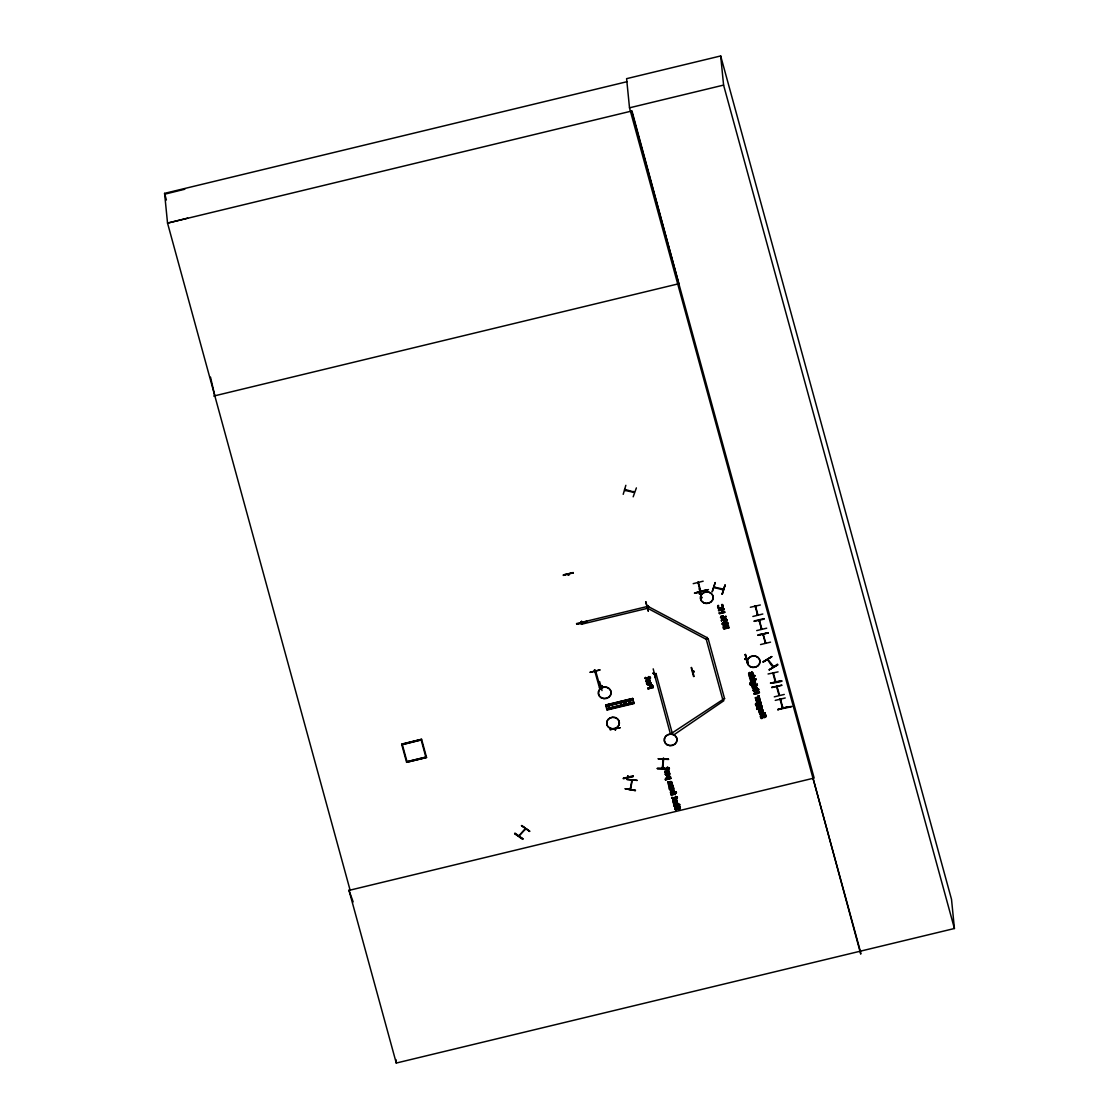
<?xml version="1.0" encoding="UTF-8"?>
<svg xmlns="http://www.w3.org/2000/svg" width="1119" height="1119" viewBox="0 0 1119 1119"><rect width="100%" height="100%" fill="white"/><g stroke="black" fill="none" stroke-linecap="round" stroke-linejoin="round"><path stroke-width="1.5" d="M649.579 686.786L650.279 685.276L652.013 685.094M674.715 807.736L674.813 808.729M674.729 808.324L674.925 807.135M676.38 792.462L675.093 794.014L676.38 792.714M631.606 780.614L632.179 781.202L632.221 779.845M625.325 788.825L635.452 790.21M752.01 682.702C753.045 687.192 757.535 678.855 752.094 682.674M751.409 682.87L752.569 684.66L755.325 683.247M758.095 707.795C757.353 704.802 757.507 709.446 757.031 709.446L756.752 708.719M720.44 617.338L723 616.107M723.643 617.352L723.182 615.982M756.234 687.961L754.835 686.688L756.248 687.765M657.385 768.263L667.609 768.515M756.78 687.486C757.087 690.087 752.234 690.451 752.458 687.625M762.515 710.943L762.501 711.796L763.144 710.929M669.064 774.166L668.211 772.795L666.211 773.649M676.436 801.05L676.184 799.987M754.821 683.066L754.346 681.653M760.514 703.851C758.248 699.347 756.5 707.6 760.416 703.809M667.819 770.054L667.735 770.823M665.987 773.788L666.854 775.145L668.98 774.124M670.001 788.461L671.12 789.608L673.065 788.601M673.344 800.672L674.211 802.029L676.338 801.008M755.451 683.191L755.451 682.646A1.818 1.651 -5.7 0 0 754.891 681.527L754.891 681.527M761.13 703.977L761.144 703.431A1.818 1.651 -5.7 0 0 760.57 702.312L760.598 702.55A1.818 1.651 -5.7 0 1 761.158 703.669L761.046 704.271M762.123 707.586L762.123 707.04A1.818 1.651 -5.7 0 0 761.563 705.921L761.591 706.159A1.818 1.651 -5.7 0 1 762.151 707.278M662.266 767.172L662.35 768.431L662.434 767.41M663.147 758.724L663.455 760.207L663.497 758.752M662.322 768.305C664.77 742.289 662.644 774.32 662.742 767.102M668.477 759.451L658.252 758.864L668.463 759.158M752.472 687.528L753.185 687.01M756.458 699.571L755.871 698.927L755.829 700.102M755.829 699.767L755.871 698.927M666.378 777.733L666.966 776.334M749.282 673.974C749.758 671.4 752.346 677.471 752.905 673.61M669.931 777.677L669.819 776.712M761.535 711.083L759.745 712.369M677.89 804.365C678.282 800.561 667.805 803.82 677.666 803.33M722.273 623.353L722.314 624.304M645.621 678.1C644.656 678.128 651.678 678.24 645.747 678.17M749.898 676.226C749.45 675.736 755.269 676.883 750.024 676.296M758.976 696.466L758.906 695.584L758.36 696.494M675.358 808.156C676.408 804.771 677.848 811.359 679.946 808.841A1.734 1.567 -5.7 0 0 680.31 808.002L680.282 807.442M625.339 788.783L635.396 790.56M658.252 758.71L668.491 759.283M753.73 679.359L753.549 678.282M752.527 686.688L752.472 687.863M650.209 686.101L650.223 686.87M672.603 785.034L671.652 783.482L672.491 784.209M718.286 605.98L718.3 607.211M718.23 606.68L718.566 605.379L717.671 606.106M752.304 673.974L752.178 672.911M671.442 783.202C671.148 780.125 664.672 784.559 671.05 782.349C672.379 785.342 664.952 783.804 671.204 783.734M758.92 711.418L759.186 710.313M752.891 674.1L752.849 673.051M760.962 711.027C760.654 713.768 757.899 709.628 760.822 709.908L760.948 710.705M627.018 779.579L637.243 780.391L626.99 779.328M632.291 780.041L630.64 788.867M635.382 790.629L625.325 788.797M672.071 782.531L671.666 783.734M672.015 784.769L671.764 785.734L668.812 786.447L671.764 785.734M671.987 785.244C671.302 782.349 665.595 786.321 671.75 784.419M752.066 682.436L752.066 683.443M758.906 707.949C764.095 708.928 758.794 703.613 758.822 708.033M749.828 683.317C759.787 679.317 750.877 679.737 749.828 683.667M755.521 704.089L756.612 702.648L760.584 701.669L760.752 702.48M679.653 807.61L678.729 808.422L677.778 807.498M518.796 835.571L519.244 835.655M525.259 828.228L524.923 829.683L525.301 828.661M760.374 716.37L760.752 715.279M755.143 605.799L755.437 607.141L755.815 606.512M765.746 643.103L765.396 641.9M782.74 706.97L782.95 708.019M568.592 574.229L568.396 575.278L568.494 573.781M582.202 623.982L582.006 622.765M615.534 729.924L614.835 728.623M698.382 582.439L698.298 583.517L698.34 582.006M700.774 591.308L698.396 582.523M756.122 704.145C758.5 702.634 755.465 703.054 756.29 704.942M753.101 687.332L753.241 686.52M723.909 627.465L725.098 626.36L726.161 627.451M723.35 626.766L723.336 628.025M751.492 682.604L751.478 683.723M757.171 703.389L757.171 704.508M647.16 605.799C647.383 607.561 648.992 605.925 646.978 605.952M653.3 673.386L654.307 673.582M692.857 671.806L693.976 671.959L693.822 671.148M746.219 658.49L745.24 659.483L746.177 658.867M625.843 485.31L623.213 494.332M625.437 490.472L625.521 489.59M633.172 496.822L636.389 487.898M767.648 659.483C768.375 661.105 773.327 668.602 773.467 666.588M522.965 838.956L514.922 833.054M648.936 679.737L645.929 681.191L648.712 680.282M667.805 770.306L664.798 771.774L667.595 771.089M726.874 620.486L726.273 618.765L724.119 619.408M723.182 606.708L722.846 607.743M756.752 687.835L754.584 689.374L752.527 687.989M760.109 700.074L759.843 700.942M712.299 591.741L715.195 582.523L712.216 591.503M713.67 586.985L714.006 586.636M722.133 593.965L725.07 584.999L722.287 594.217M722.161 594.203L725.112 585.027M762.095 707.334L761.619 708.411M677.792 804.673L677.764 803.288M754.318 678.897L754.08 679.765L756.066 679.289L754.08 679.765M754.234 679.443C755.843 675.247 742.89 678.618 754.108 678.114M674.351 791.147L674.547 792L670.589 792.951L674.645 792.196C675.61 795.945 675.596 789.622 676.352 792.434M668.351 770.585L668.393 769.382M758.864 696.773L758.948 695.724M650.181 683.345L647.719 684.268M647.188 683.024L647.537 684.422M666.057 773.593L666.113 774.67M761.032 716.342L761.927 715.475L762.85 716.51M666.42 777.425L669.358 775.705L670.267 777.831M667.19 778.139L669.735 778.209L669.708 776.558L667.623 776.642L667.064 778.013M759.06 710.551C757.927 712.971 762.375 713.376 761.507 710.691M677.051 804.883C670.337 805.624 677.932 806.785 677.191 803.652M677.065 805.134C678.198 801.162 669.987 805.498 676.995 803.652M753.507 679.904L750.555 680.618L753.507 679.904L753.716 678.618M756.206 687.723L755.381 688.814L754.835 686.688M759.731 710.173L759.661 711.754M757.857 702.97L757.941 704.592M758.85 706.579L759.717 708.439L761.452 706.788M727.798 623.451C727.308 626.025 720.72 626.234 722.636 622.765M674.813 807.666L675.918 806.435L677.541 807.303M760.458 716.062L760.99 715.083M751.506 682.842L750.415 683.122L751.059 684.884L750.08 684.324M758.304 706.704L758.164 708.117M650.321 685.877L650.307 687.22M670.295 778.069L670.491 776.614M677.638 804.995L679.625 804.505L677.764 804.421M649.272 680.142L649.524 678.813L648.726 680.52M649.286 680.38L649.37 678.212C652.95 677.135 645.621 680.828 645.131 678.366M726.441 619.87C724.203 617.436 723.797 622.919 726.427 619.912M668.155 770.963L668.239 768.781L669.372 768.501L668.253 769.019M673.792 791.539L673.988 789.874L673.386 790.448M673.204 791.427C666.98 792.07 673.75 793.273 673.414 790.378M673.232 791.679L673.358 790.21M758.109 697.291C751.772 697.459 759.032 698.997 758.178 695.682M755.591 703.781L760.584 701.669M601.896 686.269L600.791 685.737M647.971 605.715L648.027 606.568L647.845 605.645M653.188 673.078L653.314 673.428M654.293 673.624L654.181 672.841M745.296 658.601L745.352 659.077M525.231 828.731L518.936 835.823M525.482 829.039L519.286 835.683M718.454 605.869L717.713 605.533M723.056 607.127L719.783 608.96L717.671 607.113M724.049 626.85L724.706 628.962M760.011 700.396L757.969 701.851L756.22 700.956M761.018 704.019L760.626 704.802M761.997 707.642L760.472 708.984L758.416 708.397M723.559 617.324L720.692 617.814M723.923 619.339L724.021 620.975M726.846 620.234L725.28 621.325L723.993 620.723M749.31 673.708L750.555 674.072M580.649 622.22L581.153 624.332L647.649 608.274L648.656 606.4M655.944 673.33L672.379 733.616L673.568 735.043L723.853 700.704L722.678 699.277L706.271 639.355L707.264 637.424M748.765 674.449L748.681 673.876A1.553 1.399 -5.7 0 1 748.821 673.078C750.331 670.547 751.926 676.408 752.29 673.19M752.779 674.1L750.723 674.142M727.07 623.787L727.098 622.654M760.319 704.229L760.472 703.18M723.028 623.269C721.993 626.416 729.35 623.996 726.455 622.318C721.601 621.786 722.776 626.486 726.832 623.717M522.923 838.732L514.628 833.655L522.601 839.362M676.24 801.428L675.82 799.749L673.442 800.714M648.181 610.988L645.775 601.798M670.099 788.517L671.973 787.706L673.106 788.643M673.54 800.295L673.47 801.554L676.03 801.344M765.214 716.356L763.885 716.594M755.185 606.232L757.647 615.212L757.311 614.289M755.773 607.058L755.493 605.715M757.367 614.415L757.997 615.128L755.563 606.246M759.172 620.737L761.368 628.724M759.353 619.828L759.255 621.227M761.857 629.116L759.423 620.346M763.074 634.795L765.27 642.796M765.69 643.089L763.214 634.235M772.921 673.246L775.285 681.933M776.614 686.73L778.922 694.983M782.908 708.103L780.405 698.829M594.441 669.903L595.07 671.148L594.916 669.889M594.455 670.365L594.651 670.715M700.354 591L700.83 591.224M615.492 729.84L615.198 728.637M627.983 776.656L628.123 776.096M627.773 776.306L628.025 777.076L627.759 775.845M727.658 623.773L724.79 625.059L722.44 624.43M722.44 623.283L725.853 621.688L727.798 622.989M761.088 716.174L762.207 715.768M521.538 825.766L529.791 831.207L521.468 825.626M521.804 825.486L529.525 831.473M723.531 626.724L725.811 626.025A1.511 1.371 -5.7 0 1 726.483 626.612M755.157 683.513L753.325 684.422L751.576 683.765M760.85 704.299L759.032 705.446L757.423 704.788M646.782 682.492L649.873 681.751A1.609 1.455 -5.7 0 1 650.601 682.436L650.81 683.373A1.623 1.469 -5.7 0 1 650.517 684.31M756.066 688.087L755.381 688.814M726.735 620.444L724.161 620.891M724.105 619.157L723.881 620.765M721.014 617.073C724.93 614.667 722.217 620.024 720.93 616.947M724.315 619.982L726.301 619.604M634.207 492.038L624.836 489.437M625.549 490.444L625.605 489.702M633.452 491.898L633.648 491.437M754.612 683.205L752.122 683.401M765.592 717.237L764.011 717.699L763.074 716.692M647.341 683.08C651.328 680.254 650.111 686.772 647.216 683.863M780.712 700.242L780.558 698.983M675.135 807.135L676.841 806.701M568.802 575.208L568.648 573.949M721.307 620.052L725.895 616.289L721.475 620.821L725.895 616.289M650.475 685.961L651.734 685.457L652.377 686.618M675.722 792.238L674.939 793.427M648.125 606.526L647.202 606.666L648.041 606.064M722.496 607.855L718.398 608.246M759.563 700.984L756.458 701.221M650.251 684.324L646.88 684.408M673.134 789.58L669.763 789.664M599.448 687.737L599.7 688.689M665.931 773.047L668.756 772.572M653.958 672.799L670.449 734.078L724.58 698.438M634.319 492.472L624.724 490.36L624.598 489.479M763.228 662.196L771.69 656.601M771.704 656.839L762.948 661.888L771.648 656.559M769.201 669.861L777.901 664.784L769.145 669.833L777.551 664.126M760.123 704.145L758.067 704.466M714.691 586.804L714.831 587.265M666.392 773.495L668.239 773.047L669.092 773.956M668.672 774.46L666.211 774.614M673.75 800.379L676.044 800.085M761.004 715.321L762.459 714.845L763.717 716.594M631.899 780.223L630.235 789.427L630.235 788.154M723.266 623.339L726.958 622.723M726.259 620.136L724.385 620.416M723 622.751L727.448 622.346M760.291 704.788L757.647 704.97M761.284 708.397L758.626 708.579M758.724 701.053C759.437 696.088 759.395 702.788 758.192 698.927M765.004 716.622L764.109 716.747M667.316 776.348L670.407 776.572M700.41 593.476L699.627 594.091L699.445 593.168L699.613 594.049M700.144 593.014L700.312 593.937L700.368 593.056M724.371 619.255L726.902 619.758M599.63 681.569L602.022 690.577M691.164 667.567L693.556 676.561M691.57 667.47L694.102 676.463M650.629 685.835L652.195 686.129M724.385 626.836L725.979 627.032M699.487 593.602L700.34 593.434M700.312 593.937L699.487 594.035M761.284 715.167L762.85 715.307M164.661 194.216L184.803 189.223M187.698 218.121L167.542 223.129L350.093 890.123L349.002 890.388L396.266 1063.05L954.423 928.504L951.514 899.354L720.678 55.95L626.598 78.666L629.507 107.816L860.329 951.234M353.156 901.872L349.002 890.388L814.142 778.055L631.592 111.061L167.542 223.129L164.577 193.363L626.934 81.715M629.507 107.816L723.587 85.1L720.678 55.95M213.715 396.056L678.855 283.722L631.969 110.963M580.677 622.584L647.174 606.526L647.649 608.274L706.271 639.355L708.173 638.515M722.273 604.428C720.356 605.267 722.958 603.854 722.986 605.589M723.797 608.638L718.566 610.149L723.797 608.638L724.007 609.519L721.937 610.009L724.007 609.519M721.293 609.925C715.013 612.275 723.42 607.729 721.909 612.345L719.335 612.974L721.909 612.345M724.58 611.45C719.993 613.296 725.014 610.401 724.776 612.331L719.503 613.604L719.307 612.722M760.347 604.987L750.345 607.267M762.822 614.009L752.863 616.471M728.259 624.92L729.001 627.773L726.287 628.43L729.001 627.773M726.804 627.647L728.189 627.06L726.749 627.172M754.094 620.989L764.081 618.597M754.206 621.381L764.207 619.087M726.721 627.199L726.455 626.36A1.511 1.371 -5.7 0 0 726.063 625.941L723.503 626.486L723.447 628.346L724.72 629.004L723.923 627.619M766.697 628.179L756.724 630.584M758.039 635.368L768.012 632.836M768.04 633.074L757.927 634.977L767.998 632.794M770.529 642.152L760.556 644.558M654.042 674.156L655.986 673.694M645.02 678.058L645.579 677.303M648.894 676.505L649.23 677.848L650.335 677.331L649.23 677.848M648.922 678.743L645.048 678.142M646.097 681.793C655.3 678.394 645.873 683.513 645.901 680.953M401.651 744.093L421.597 739.281L426.549 757.493L406.603 762.319L401.679 744.345L421.597 739.281M402.35 744.457L421.178 739.911L425.849 757.129L407.022 761.689L402.364 744.708L421.178 739.911M647.831 688.017C652.517 687.598 646.866 687.332 648.027 688.898L653.272 687.374L648.027 688.898M650.419 687.639L652.503 686.898L650.279 686.968M605.729 705.236L606.932 709.67L633.927 703.082L632.683 698.438L605.645 704.956L606.064 706.509L633.074 699.976L632.669 698.48M605.729 705.18L632.725 698.578M632.836 699.095L605.827 705.613M605.952 706.019L632.962 699.459L605.98 706.103M752.038 672.897L752.262 672.015L752.933 673.582M752.625 672.715L751.548 672.183M606.624 708.621L633.704 702.284L634.039 703.599L607.002 710.019L606.68 708.733L633.69 702.2M606.792 709.236L633.802 702.718M748.863 674.547L750.15 675.135L749.296 676.184M753.185 674.631L753.507 675.988L754.612 675.47L753.507 675.988M753.674 676.589L754.779 676.072L753.227 677.121L750.066 677.037M778.083 671.876L768.068 673.988M749.94 678.17L750.122 679.023L753.437 678.436M773.047 673.512L773.551 673.4M756.206 679.639C744.135 681.625 755.143 682.282 756.038 679.051M754.374 681.905L752.178 682.184M751.059 684.884L750.359 685.052M751.926 685.471L755.884 684.506L756.066 685.346L752.122 686.311L751.926 685.471L755.884 684.506M756.528 684.31L757.227 684.143L756.738 685.234L757.227 684.143M756.024 686.451L754.164 686.227L756.626 687.066M752.541 686.94L753.283 686.8M770.557 683.08L780.572 680.953M770.585 683.303C791.357 678.156 779.439 683.094 770.543 683.024M758.556 689.164L753.283 690.423L758.556 689.164L758.752 690.031L756.682 690.535L757.283 692.717L759.353 692.213L757.283 692.717M756.038 690.437C749.772 692.801 758.164 688.241 756.668 692.871L754.08 693.486L756.668 692.871M756.682 690.535L758.724 689.794M771.662 687.248L781.775 685.36M771.774 687.639L781.747 685.108M759.507 692.605C747.674 694.423 758.976 695.263 759.325 691.976M758.192 695.892L758.934 695.822M755.479 698.564C764.683 695.165 755.255 700.284 755.283 697.724M759.619 698.843C755.996 698.732 759.214 697.347 760.095 699.613M755.898 699.179L756.626 699.039M784.265 694.437L774.292 696.843M757.885 703.208L760.347 703.054M775.257 700.382L785.23 697.962M755.563 704.592L756.024 705.585L756.416 704.984M755.493 704.201L756.052 705.837L756.724 705.418M761.745 706.089L761.563 705.278L757.213 706.439L756.584 708.439M758.332 706.942L757.115 707.754L757.731 709.278M758.878 706.816L761.326 706.662M762.836 709.936C754.835 709.852 761.941 707.04 763.06 710.537M762.361 710.355L761.354 709.782L762.473 710.691M759.759 710.425L760.822 709.908M762.487 711.586L763.186 711.67M759.465 712.831C766.011 716.538 761.046 711.852 759.493 713.446M763.382 711.894L763.704 713.237L764.809 712.719L763.704 713.237M787.706 706.914L777.747 709.488C806.575 704.187 783.188 706.802 777.887 709.978M763.396 714.132L759.731 713.95M763.843 713.6L764.976 713.321L763.983 714.244M763.312 713.978L760.528 714.565L759.605 713.754M765.592 714.999L764.305 714.356L764.892 715.139M764.319 714.607L765.144 714.16M760.584 717.349L762.165 718.37L761.284 718.58L760.43 716.873M663.945 768.963L663.847 768.026L664.49 768.669M667.763 767.074L668.099 768.417L669.204 767.9L668.099 768.417M668.337 769.187L667.847 770.292M667.679 769.704L668.421 769.634M664.966 772.376C674.17 768.977 664.742 774.082 664.77 771.523M665.273 779.034C669.288 778.698 664.294 778.488 665.455 779.873L670.841 778.32L665.455 779.873M672.085 782.768L671.274 781.733L667.679 782.167L670.98 781.454L672.057 782.475M668.98 787.049C678.184 783.65 668.756 788.769 668.784 786.209M673.316 790.28L674.128 790.587M670.952 794.126C679.457 793.147 669.763 792.923 671.148 794.966L674.547 794.14M674.631 794.308L671.148 794.966M671.848 797.26C678.715 799.525 672.435 797.148 671.89 797.861M675.764 796.308L676.1 797.665L677.205 797.148L676.1 797.665M675.792 798.56L677.373 797.749L672.897 798.756L671.862 797.623M675.708 798.393L672.925 798.994L671.918 797.945M679.765 804.869C667.693 806.855 678.701 807.512 679.597 804.267M678.981 806.463L679.499 805.764L680.114 806.953M679.485 807.079L678.673 806.016L679.751 806.295M676.505 809.736C674.267 810.338 677.764 810.114 675.792 809.107M348.974 890.262L350.065 889.997M573.236 572.592L563.235 574.928L573.334 572.956M568.634 574.383L568.312 574.69M693.207 583.656L703.166 581.181M697.99 582.09L701.655 598.133L699.795 588.986M705.571 590.063C670.169 599.56 734.008 582.789 695.738 593.112M586.692 621.646L576.733 624.234L576.537 623.549L586.594 621.395M599.882 669.833L589.895 672.365L599.91 670.057M653.23 673.498L654.083 673.26M601.938 685.891L600.987 686.52L600.973 685.583M601.015 686.451L601.798 685.499M745.24 654.503L748.051 663.441L745.604 654.419M655.468 677.918L653.202 668.854M745.254 659.147L746.121 658.909M745.338 659.469L745.981 658.448M692.815 671.386L693.948 671.876L693.696 671.078M620.01 727.714L609.925 729.686L620.038 727.826M633.2 775.733L623.227 778.306L633.34 776.446L623.353 778.768M753.507 688.493L754.863 688.926L753.101 687.849M756.402 699.697L758.22 701.179L756.458 700.102M693.165 672.113L692.997 671.232M701.655 597.896L699.235 588.888M747.59 663.511L745.1 654.573M714.034 587.111L723.615 589.14M723.294 589.447L723.447 589M723.322 589.923L713.712 587.419M759.829 711.698L760.92 710.467M673.666 802.267L676.729 801.526A1.623 1.469 -5.7 0 0 677.023 800.589M649.887 682.003L646.81 682.744A1.609 1.455 -5.7 0 0 646.53 683.681M672.785 787.244L669.694 788A1.609 1.455 -5.7 0 0 669.414 788.923M676.1 799.204L673.009 799.959A1.609 1.455 -5.7 0 0 672.729 800.896L672.813 801.484M763.759 717.363L765.564 716.985A1.734 1.567 -5.7 0 0 765.928 716.146M780.055 698.913L780.307 699.809M581.712 623.926L581.502 622.682M594.818 670.239L595.07 670.952M615.072 729.938L614.877 729.252M648.698 606.764L707.306 637.788M652.307 685.262L650.251 685.038L649.677 687.248M676.785 807.512L675.68 807.512L675.428 808.631M759.549 712.523L758.962 711.6M749.87 677.205L749.268 675.946M750.164 675.344L749.254 673.736M669.721 776.796L667.414 777.034L667.204 778.39M721.713 604.847L722.342 605.701M751.562 672.225L752.206 673.162M664.616 768.739L667.511 768.319L667.707 769.159L664.672 769.718L663.861 768.389M763.578 717.489L762.403 715.656M673.106 801.875L674.435 802.673L676.743 801.764A1.623 1.469 -5.7 0 0 677.037 800.826L676.953 800.239M673.386 802.337L672.911 801.582M723.378 616.387C717.922 613.897 722.79 622.038 723.489 616.345M756.248 686.367L756.738 687.374M631.703 781.118L631.717 779.971M700.368 591.503L700.144 590.189M749.534 676.687L753.101 676.477M666.952 778.88L666.406 777.817M677.191 806.673L678.757 808.659L679.611 807.205M722.035 605.113L722.552 606.176A1.539 1.399 -5.7 0 1 722.273 607.113L720.286 608.023L718.384 607.253M763.913 716.831L763.158 715.447M675.149 809.345L675.652 810.198M756.738 705.669L756.094 704.131M722.538 604.708L723.154 606.036M750.905 673.302L748.849 673.33A1.553 1.399 -5.7 0 0 748.709 674.114L749.408 675.317M652.503 685.234L652.978 686.423M650.097 682.94L648.377 682.31L647.16 683.891M765.13 715.461L764.333 714.649M679.233 806.505L679.639 807.442M753.66 678.673L750.122 679.023M761.186 717.139L762.165 718.37M761.452 717.741L761.046 716.775M675.554 808.743L676.519 809.974M646.684 684.129L648.209 685.22L650.503 684.059A1.623 1.469 -5.7 0 0 650.796 683.122L650.726 682.772M665.553 774.698L667.064 775.551L669.372 774.642A1.623 1.469 -5.7 0 0 669.666 773.705L669.596 773.355M718.104 608.177L717.587 606.652M765.368 714.44L765.76 715.349M753.353 688.563L753.045 687.458M676.967 807.512L678.338 809.065L679.932 808.603A1.734 1.567 -5.7 0 0 680.296 807.764M759.801 698.816L760.151 699.976M664.001 768.935L667.679 768.907L667.805 770.04M751.059 673.386L752.178 674.17M679.932 806.365L680.254 807.345M652.671 685.485L653.3 687.625M749.31 674.058L750.178 675.372M761.857 628.598L761.228 628.528M761.354 629.158L761.144 628.109M568.298 575.124L568.088 574.075M606.834 709.418L633.913 702.928M727.63 622.388L727.854 623.353M718.272 606.974L719.853 608.274L722.301 607.365A1.539 1.399 -5.7 0 0 722.594 606.484L722.524 605.938M665.427 774.362L666.686 775.747L669.386 774.88A1.623 1.469 -5.7 0 0 669.68 773.942L669.47 773.019A1.609 1.455 -5.7 0 0 668.742 772.32L665.679 773.313A1.609 1.455 -5.7 0 0 665.399 774.25M669.442 789.035L671.106 790.476L673.386 789.315A1.623 1.469 -5.7 0 0 673.68 788.377M669.596 789.622L669.386 788.685A1.609 1.455 -5.7 0 1 669.68 787.748L672.757 787.007A1.609 1.455 -5.7 0 1 673.484 787.692L673.694 788.615M754.206 678.072L754.374 678.841M749.884 683.807L750.094 684.576M756.78 708.97L756.948 706.886L761.563 705.278M674.785 808.491L674.967 809.205M676.226 791.86L676.408 792.714M765.732 715.097L765.956 716.062M576.705 624.122L586.72 621.884L586.51 620.961M723.587 85.1L954.423 928.504M780.125 699.431L782.531 708.229M754.612 675.47L754.807 676.31M764.809 712.719L765.004 713.558M754.891 680.884L755.073 681.695M759.241 696.759L759.423 697.613M752.625 674.771L752.961 676.114M756.668 690.283L757.255 692.465M762.822 712.02L763.144 713.376M754.164 686.227L754.863 688.926M757.521 698.466L758.22 701.179M750.541 680.38L750.723 681.219M753.283 690.423L753.493 691.304M754.066 693.248L754.262 694.116M758.598 709.824L758.78 710.663M727.644 625.073L728.203 627.297M721.909 609.771L722.538 612.191M718.538 609.911L718.734 610.792M708.215 638.879L724.608 698.802M650.335 677.331L650.517 678.17M652.363 686.367L652.531 687.136M649.859 680.002L650.041 680.842M648.349 676.631L648.67 677.988M649.649 687.01L649.817 687.793M669.204 767.9L669.386 768.753M677.205 797.148L677.401 797.987M668.728 770.571L668.91 771.411M670.687 777.733L670.868 778.572M672.743 785.258L672.925 786.097M667.218 767.214L667.539 768.557L664.868 769.117L663.847 768.026M674.086 792.322L674.379 793.539M675.219 796.448L675.54 797.791M667.679 782.167L667.875 783.006M668.239 784.181L668.421 785.034M670.407 792.112L670.589 792.951M673.498 803.4L673.68 804.239M674.1 805.596L674.281 806.435M621.451 706.103L620.206 701.459M608.456 704.438L609.687 708.928M595.014 671.568L595.308 672.617M164.577 193.363L166.395 200.007M813.051 778.32L860.749 954.115L860.413 950.716M645.817 601.784L648.251 611.03M573.222 572.578L563.375 575.432M582.132 623.926L581.544 623.101L581.796 624.01M210.512 377.145L214.806 395.79M750.485 683.863L751.632 682.31M765.872 715.489L765.956 716.398M726.133 627.213L726.259 627.983M761.354 709.782L761.535 710.929M665.455 774.6L665.371 774.012A1.609 1.455 -5.7 0 1 665.651 773.075M723.126 605.785L723.224 606.498M763.046 710.299L763.172 711.166M648.978 679.723L649.37 678.212M760.976 716.3L761.074 717.013M762.459 710.439L762.543 711.194M759.675 621.129L759.507 619.996M779.425 694.871L776.922 686.087M775.733 681.387L773.229 672.603M773.439 666.364L767.606 659.049M765.046 641.984L765.27 643.299L765.004 642.376M763.508 634.599L763.074 635.2L762.836 633.9M763.172 633.816L763.452 634.613M757.437 685.066L756.738 685.234M756.066 685.346L752.122 686.311M745.212 658.727L745.24 659.483M726.063 617.059L721.475 620.821M724.776 612.331L719.503 613.604M724.72 629.004L723.979 629.186M713.768 586.678L713.894 587.559M669.735 778.209L667.497 778.74M668.239 768.781L667.791 769.312M653.258 672.953L653.44 673.876M631.172 703.585L629.941 699.095M629.34 704.033L628.109 699.529M626.598 704.69L625.381 700.2M624.178 705.292L622.947 700.788M581.558 621.073L581.754 622.304L581.223 621.814M426.549 757.493L406.603 762.319M425.849 757.129L407.022 761.689M395.916 1059.581L396.266 1063.05M649.929 682.17A1.623 1.469 -5.7 0 1 650.671 682.856M672.757 801.134A1.609 1.455 -5.7 0 1 673.037 800.197L676.114 799.456A1.623 1.469 -5.7 0 1 676.883 800.071M672.799 787.175A1.623 1.469 -5.7 0 1 673.54 787.874M668.784 772.502A1.623 1.469 -5.7 0 1 669.526 773.187M657.357 768.599L667.637 768.739L657.357 768.669M673.078 788.391C670.057 793.147 669.288 784.853 673.065 788.405M596.063 672.407L595.196 672.617L599.406 687.528L600.274 687.318L596.063 672.407M667.358 744.946A6.392 5.777 -5.7 0 0 677.037 739.939A6.392 5.777 -5.7 0 0 667.581 734.931A6.392 5.777 -5.7 0 0 667.358 744.946M667.344 744.764A6.392 5.777 -5.7 0 0 677.023 739.757A6.392 5.777 -5.7 0 0 667.567 734.749A6.392 5.777 -5.7 0 0 667.344 744.764M750.317 666.77A6.392 5.777 -5.7 0 0 759.997 661.763A6.392 5.777 -5.7 0 0 750.541 656.769A6.392 5.777 -5.7 0 0 750.317 666.77M750.317 666.588A6.378 5.763 -5.7 0 0 759.969 661.581A6.378 5.763 -5.7 0 0 750.527 656.587A6.378 5.763 -5.7 0 0 750.317 666.588M703.515 602.763A6.392 5.777 -5.7 0 0 713.195 597.756A6.392 5.777 -5.7 0 0 703.725 592.748A6.392 5.777 -5.7 0 0 703.515 602.763M703.487 602.568A6.392 5.777 -5.7 0 0 713.167 597.56A6.392 5.777 -5.7 0 0 703.711 592.566A6.392 5.777 -5.7 0 0 703.487 602.568M601.449 697.92A6.392 5.777 -5.7 0 0 611.128 692.913A6.392 5.777 -5.7 0 0 601.672 687.905A6.392 5.777 -5.7 0 0 601.449 697.92M601.421 697.738A6.392 5.777 -5.7 0 0 611.1 692.731A6.392 5.777 -5.7 0 0 601.644 687.723A6.392 5.777 -5.7 0 0 601.421 697.738M609.715 728.133A6.392 5.777 -5.7 0 0 619.394 723.126A6.392 5.777 -5.7 0 0 609.939 718.118A6.392 5.777 -5.7 0 0 609.715 728.133M609.701 727.951A6.392 5.777 -5.7 0 0 619.38 722.944A6.392 5.777 -5.7 0 0 609.911 717.936A6.392 5.777 -5.7 0 0 609.701 727.951"/></g></svg>
